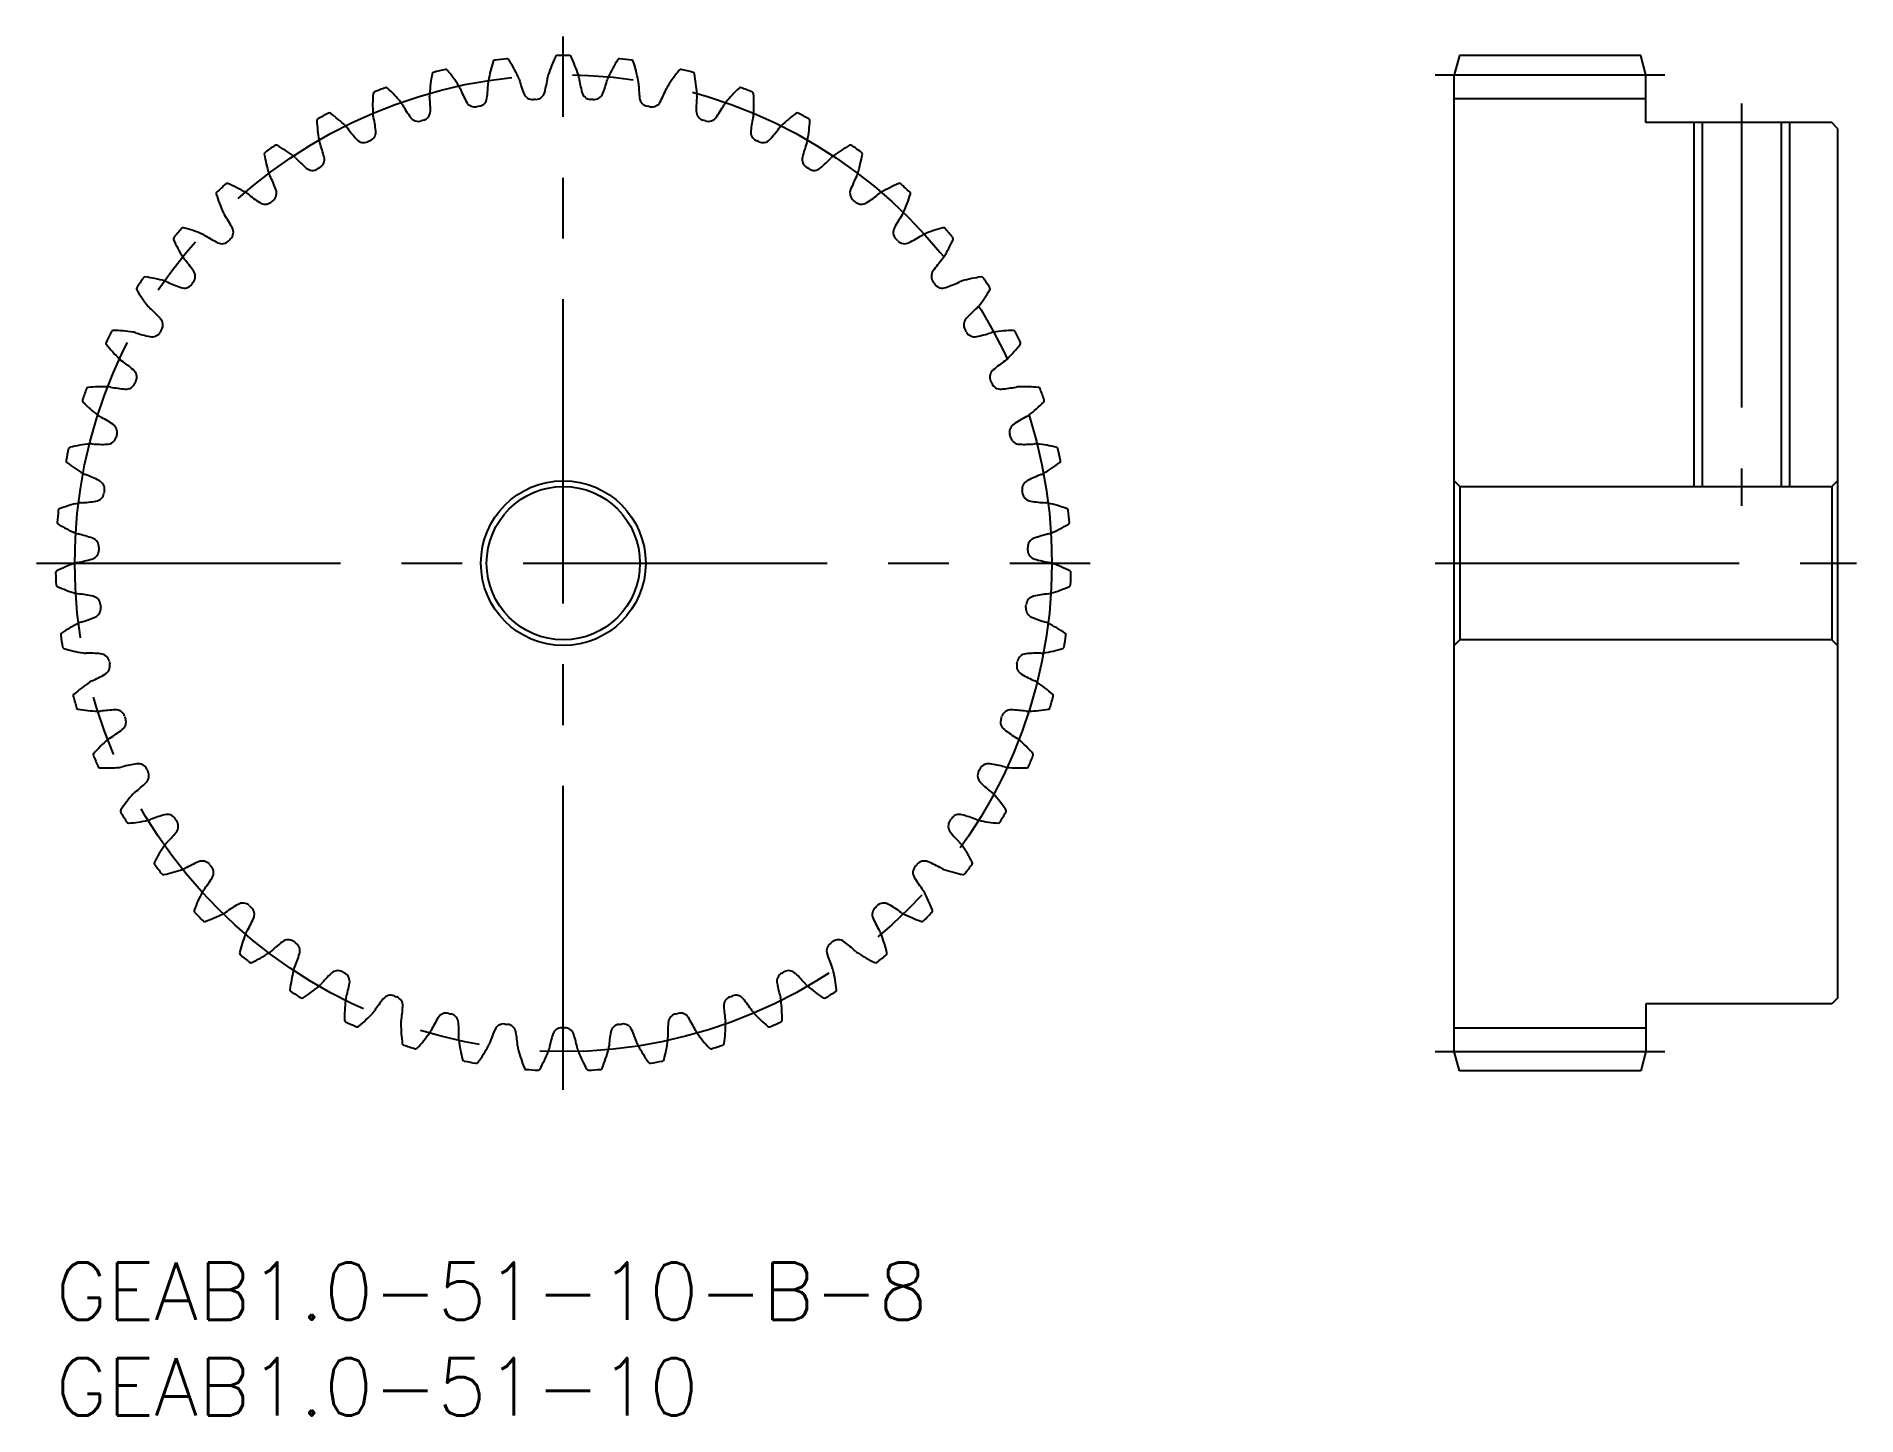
# Model space of a CAD drawing. Extents: x -1 to 94, y -8 to 64.
import ezdxf

# ---------------------------------------------------------------- set-up
doc = ezdxf.new("R2010")
doc.units = 0
doc.header["$LTSCALE"] = 0.5
doc.linetypes.add('CENTER', pattern=[50.8, 31.75, -6.35, 6.35, -6.35])
for name, color, linetype in [('MSM_CENTER', 1, 'CENTER'), ('MSM_CONTINUOUS', 7, 'CONTINUOUS'), ('MSM_NARROW', 5, 'CONTINUOUS'), ('MSM_PART_NUMBER', 7, 'CONTINUOUS')]:
    doc.layers.add(name, color=color, linetype=linetype)
doc.styles.get("Standard").update_dxf_attribs({"font": 'txt.shx', "height": 1, "bigfont": 'bigfont.shx'})

# ---------------------------------------------------------------- blocks, each defined once
blk = doc.blocks.new('*U2')
at = {"layer": 'MSM_PART_NUMBER'}
blk.add_text('GEAB1.0-51-10-B-8', height=3, dxfattribs=at).set_placement((0, -3))
blk = doc.blocks.new('*U3')
at = {"layer": 'MSM_PART_NUMBER'}
blk.add_text('GEAB1.0-51-10', height=3, dxfattribs=at).set_placement((0, -8))

msp = doc.modelspace()

# ---------------------------------------------------------------- linework, layer by layer
at = {"layer": 'MSM_CENTER'}
for p, q in [((26.5, 9), (26.5, 64)), ((72, 62), (84, 62)), ((88, 60.5), (88, 39.5)), ((-1, 36.5), (54, 36.5)), ((72, 36.5), (94, 36.5)), ((72, 11), (84, 11))]:
    msp.add_line(p, q, dxfattribs=at)
msp.add_circle((26.5, 36.5), 25.5, dxfattribs=at)
at = {"layer": 'MSM_CONTINUOUS'}
for p, q in [((73.268, 63), (73, 62)), ((82.732, 63), (73.268, 63)), ((83, 62), (82.732, 63)), ((73, 11), (73, 62)), ((83, 59.5), (83, 62)), ((73, 60.75), (83, 60.75)), ((92.7, 59.5), (83, 59.5)), ((85.933, 59.5), (85.933, 40.5)), ((90.067, 59.5), (90.067, 40.5)), ((93, 59.2), (92.7, 59.5)), ((93, 59.2), (93, 13.8)), ((73.3, 40.5), (73, 40.8)), ((73.3, 40.5), (73.3, 32.5)), ((73.3, 40.5), (92.7, 40.5)), ((93, 40.8), (92.7, 40.5)), ((92.7, 40.5), (92.7, 32.5)), ((73, 32.2), (73.3, 32.5)), ((92.7, 32.5), (73.3, 32.5)), ((92.7, 32.5), (93, 32.2)), ((83, 13.5), (83, 11)), ((92.7, 13.5), (83, 13.5)), ((93, 13.8), (92.7, 13.5)), ((73, 12.25), (83, 12.25)), ((73.268, 10), (73, 11)), ((83, 11), (82.732, 10)), ((82.732, 10), (73.268, 10))]:
    msp.add_line(p, q, dxfattribs=at)
for radius in [4.3, 4]:
    msp.add_circle((26.5, 36.5), radius, dxfattribs=at)
for centre, radius, start, end in [((22.943, 62.659), 0.1, 97.74413, 161.90794), ((26.5, 36.5), 26.5, 96.37351, 97.74413), ((23.569, 62.737), 0.1, 32.20968, 96.37351), ((16.462, 58.259), 8.5, 25.29412, 32.20968), ((33.788, 59.328), 8.5, 154.84914, 161.7647), ((26.184, 62.898), 0.1, 90.68531, 154.84916), ((26.5, 36.5), 26.5, 89.31469, 90.68531), ((26.816, 62.898), 0.1, 25.15086, 89.31469), ((19.212, 59.328), 8.5, 18.23529, 25.15086), ((36.538, 58.259), 8.5, 147.79032, 154.70588), ((29.431, 62.737), 0.1, 83.62649, 147.79032), ((26.5, 36.5), 26.5, 82.25587, 83.62649), ((30.057, 62.659), 0.1, 18.09204, 82.25587), ((28, 60.416), 8.5, 168.96679, 175.88235), ((19.755, 62.024), 0.1, 104.80296, 168.96677), ((26.5, 36.5), 26.5, 103.43234, 104.80296), ((20.367, 62.178), 0.1, 39.26851, 103.43234), ((13.864, 56.861), 8.5, 32.35294, 39.26851), ((30.927, 60.051), 8.5, 161.90796, 168.82353), ((23.4, 61.538), 0.827, 15.38854, 25.29412), ((31.76, 63.845), 7.846, 195.42881, 201.11235), ((17.919, 62.991), 7.846, 345.94647, 351.63002), ((26.5, 61.729), 0.827, 161.76469, 171.67029), ((26.5, 61.729), 0.827, 8.32971, 18.23529), ((35.081, 62.991), 7.846, 188.36998, 194.05353), ((21.24, 63.845), 7.846, 338.88765, 344.57119), ((29.6, 61.538), 0.827, 154.70588, 164.61146), ((22.073, 60.051), 8.5, 11.17647, 18.09204), ((39.136, 56.861), 8.5, 140.73149, 147.64706), ((32.633, 62.178), 0.1, 76.56766, 140.73149), ((26.5, 36.5), 26.5, 75.19704, 76.56766), ((33.245, 62.024), 0.1, 11.03321, 75.19704), ((25, 60.416), 8.5, 4.11765, 11.03321), ((25.049, 60.419), 8.5, 176.02561, 182.94118), ((16.669, 61.001), 0.1, 111.86178, 176.02559), ((26.5, 36.5), 26.5, 110.49116, 111.86178), ((17.258, 61.23), 0.1, 46.32733, 110.49116), ((11.458, 55.154), 8.5, 39.41176, 46.32733), ((20.346, 60.967), 0.827, 175.88234, 185.78793), ((11.717, 60.098), 7.846, 0.06412, 5.74766), ((20.346, 60.967), 0.827, 22.44736, 32.35294), ((28.36, 64.284), 7.846, 202.48763, 208.17118), ((14.729, 61.736), 7.846, 353.00529, 358.68884), ((23.4, 61.538), 0.827, 168.82353, 178.72911), ((24.907, 61.199), 0.5, 201.11235, 273.69008), ((25.046, 61.207), 0.5, 273.3688, 345.94647), ((27.954, 61.207), 0.5, 194.05353, 266.6312), ((28.093, 61.199), 0.5, 266.30998, 338.88765), ((29.6, 61.538), 0.827, 1.27089, 11.17647), ((38.271, 61.736), 7.846, 181.31116, 186.99471), ((24.64, 64.284), 7.846, 331.82882, 337.51237), ((32.654, 60.967), 0.827, 147.64706, 157.55264), ((41.283, 60.098), 7.846, 174.25234, 179.93588), ((32.654, 60.967), 0.827, 354.21207, 4.11765), ((41.542, 55.154), 8.5, 133.67267, 140.58824), ((35.742, 61.23), 0.1, 69.50884, 133.67267), ((26.5, 36.5), 26.5, 68.13822, 69.50884), ((36.331, 61.001), 0.1, 3.97439, 68.13822), ((27.951, 60.419), 8.5, 357.05882, 3.97439), ((26.5, 36.5), 26.5, 117.54998, 118.9206), ((14.289, 59.906), 0.1, 53.38615, 117.54998), ((9.279, 53.164), 8.5, 46.47059, 53.38615), ((17.386, 60.026), 0.827, 182.94118, 192.84676), ((17.386, 60.026), 0.827, 29.50619, 39.41176), ((24.932, 64.302), 7.846, 209.54645, 215.23), ((19.063, 60.106), 0.5, 287.48645, 0.06412), ((21.884, 60.816), 0.5, 208.17118, 280.7489), ((26.5, 36.5), 24.25, 100.42762, 100.74885), ((22.02, 60.841), 0.5, 280.42762, 353.00529), ((26.5, 36.5), 24.25, 93.3688, 93.69002), ((26.5, 36.5), 24.25, 86.30998, 86.6312), ((30.98, 60.841), 0.5, 186.99471, 259.57238), ((26.5, 36.5), 24.25, 79.25115, 79.57238), ((31.116, 60.816), 0.5, 259.25115, 331.82882), ((33.937, 60.106), 0.5, 179.93588, 252.51355), ((28.068, 64.302), 7.846, 324.77, 330.45355), ((35.614, 60.026), 0.827, 140.58824, 150.49381), ((35.614, 60.026), 0.827, 347.15324, 357.05882), ((43.721, 53.164), 8.5, 126.61385, 133.52941), ((38.711, 59.906), 0.1, 62.45002, 126.61385), ((26.5, 36.5), 26.5, 61.0794, 62.45002), ((13.733, 59.608), 0.1, 118.9206, 183.08442), ((22.121, 60.06), 8.5, 183.08443, 190), ((14.564, 58.727), 0.827, 36.56501, 46.47059), ((21.527, 63.898), 7.846, 216.60528, 222.28882), ((16.219, 59.013), 0.5, 294.54527, 7.12294), ((8.929, 58.103), 7.846, 7.12294, 12.80649), ((18.931, 60.064), 0.5, 215.23, 287.80767), ((26.5, 36.5), 24.25, 107.48645, 107.80767), ((26.5, 36.5), 24.25, 72.19233, 72.51355), ((34.069, 60.064), 0.5, 252.19233, 324.77), ((36.781, 59.013), 0.5, 172.87706, 245.45473), ((44.071, 58.103), 7.846, 167.19351, 172.87706), ((31.473, 63.898), 7.846, 317.71118, 323.39472), ((38.436, 58.727), 0.827, 133.52941, 143.43499), ((30.879, 60.06), 8.5, 350, 356.91557), ((39.267, 59.608), 0.1, 356.91557, 61.0794), ((26.5, 36.5), 26.5, 124.60881, 125.97943), ((11.506, 58.228), 0.1, 60.44498, 124.60881), ((7.362, 50.921), 8.5, 53.52941, 60.44498), ((14.564, 58.727), 0.827, 190, 199.90558), ((6.408, 55.78), 7.846, 14.18176, 19.86531), ((16.092, 58.955), 0.5, 222.28882, 294.8665), ((26.5, 36.5), 24.25, 114.54527, 114.8665), ((26.5, 36.5), 24.25, 65.1335, 65.45473), ((36.908, 58.955), 0.5, 245.1335, 317.71118), ((46.592, 55.78), 7.846, 160.13469, 165.81824), ((38.436, 58.727), 0.827, 340.09442, 350), ((45.638, 50.921), 8.5, 119.55502, 126.47059), ((41.494, 58.228), 0.1, 55.39119, 119.55502), ((26.5, 36.5), 26.5, 54.02057, 55.39119), ((10.99, 57.864), 0.1, 125.97943, 190.14325), ((19.259, 59.343), 8.5, 190.14326, 197.05882), ((11.923, 57.092), 0.827, 43.62383, 53.52941), ((18.198, 63.08), 7.846, 223.6641, 229.34765), ((13.412, 57.506), 0.5, 229.34765, 301.92526), ((26.5, 36.5), 24.25, 121.60409, 121.92532), ((13.53, 57.579), 0.5, 301.60409, 14.18176), ((39.47, 57.579), 0.5, 165.81824, 238.39591), ((26.5, 36.5), 24.25, 58.07468, 58.39591), ((39.588, 57.506), 0.5, 238.07468, 310.65235), ((34.802, 63.08), 7.846, 310.65235, 316.3359), ((41.077, 57.092), 0.827, 126.47059, 136.37617), ((33.741, 59.343), 8.5, 342.94118, 349.85674), ((42.01, 57.864), 0.1, 349.85674, 54.02057), ((26.5, 36.5), 26.5, 131.66763, 133.03825), ((8.949, 56.221), 0.1, 67.5038, 131.66763), ((5.735, 48.46), 8.5, 60.58824, 67.5038), ((11.923, 57.092), 0.827, 197.05882, 206.9644), ((4.191, 53.164), 7.846, 21.24059, 26.92413), ((48.809, 53.164), 7.846, 153.07587, 158.75941), ((41.077, 57.092), 0.827, 333.0356, 342.94118), ((47.265, 48.46), 8.5, 112.4962, 119.41176), ((44.051, 56.221), 0.1, 48.33237, 112.4962), ((26.5, 36.5), 26.5, 46.96175, 48.33237), ((8.482, 55.796), 0.1, 133.03852, 197.20207), ((16.507, 58.28), 8.5, 197.20208, 204.11765), ((9.503, 55.145), 0.827, 50.68266, 60.58823), ((14.994, 61.858), 7.846, 230.72292, 236.40647), ((10.93, 55.739), 0.5, 236.40647, 308.98409), ((26.5, 36.5), 24.25, 128.66292, 128.98414), ((11.038, 55.826), 0.5, 308.66292, 21.24059), ((41.962, 55.826), 0.5, 158.75941, 231.33708), ((26.5, 36.5), 24.25, 51.01586, 51.33708), ((42.07, 55.739), 0.5, 231.01586, 303.59353), ((38.006, 61.858), 7.846, 303.59353, 309.27708), ((43.497, 55.145), 0.827, 119.41176, 129.31734), ((36.493, 58.28), 8.5, 335.88235, 342.79792), ((44.518, 55.796), 0.1, 342.79792, 46.96175), ((9.503, 55.145), 0.827, 204.11765, 214.02323), ((2.312, 50.296), 7.846, 28.29941, 33.98296), ((50.688, 50.296), 7.846, 146.01704, 151.70059), ((43.497, 55.145), 0.827, 325.97677, 335.88235), ((6.248, 53.435), 0.1, 140.09735, 204.26092), ((13.906, 56.887), 8.5, 204.26091, 211.17647), ((26.5, 36.5), 26.5, 138.72646, 140.09708), ((6.659, 53.915), 0.1, 74.56262, 138.72646), ((4.423, 45.818), 8.5, 67.64706, 74.56262), ((7.341, 52.915), 0.827, 57.74148, 67.64706), ((11.965, 60.252), 7.846, 237.78175, 243.46529), ((8.683, 53.679), 0.5, 243.46529, 316.04297), ((26.5, 36.5), 24.25, 135.72174, 136.04297), ((8.78, 53.779), 0.5, 315.72174, 28.29941), ((44.22, 53.779), 0.5, 151.70059, 224.27826), ((26.5, 36.5), 24.25, 43.95703, 44.27826), ((44.317, 53.679), 0.5, 223.95703, 296.53471), ((41.035, 60.252), 7.846, 296.53471, 302.21825), ((45.659, 52.915), 0.827, 112.35294, 122.25852), ((48.577, 45.818), 8.5, 105.43738, 112.35294), ((46.341, 53.915), 0.1, 41.27354, 105.43738), ((39.094, 56.887), 8.5, 328.82353, 335.7391), ((26.5, 36.5), 26.5, 39.90293, 41.27354), ((46.752, 53.435), 0.1, 335.7391, 39.90293), ((7.341, 52.915), 0.827, 211.17647, 221.08205), ((0.8, 47.219), 7.846, 35.35823, 41.04178), ((52.2, 47.219), 7.846, 138.95822, 144.64177), ((45.659, 52.915), 0.827, 318.91795, 328.82353), ((26.5, 36.5), 26.5, 145.78528, 147.1559), ((4.669, 51.345), 0.1, 81.62145, 145.78528), ((3.445, 43.034), 8.5, 74.70588, 81.62145), ((6.791, 51.471), 0.5, 322.78056, 35.35823), ((46.209, 51.471), 0.5, 144.64177, 217.21944), ((49.555, 43.034), 8.5, 98.37855, 105.29412), ((48.331, 51.345), 0.1, 34.21472, 98.37855), ((26.5, 36.5), 26.5, 32.8441, 34.21472), ((4.32, 50.818), 0.1, 147.15617, 211.31973), ((11.496, 55.185), 8.5, 211.31973, 218.23529), ((5.469, 50.436), 0.827, 64.8003, 74.70588), ((9.157, 58.286), 7.846, 244.84057, 250.52412), ((6.707, 51.36), 0.5, 250.52412, 323.10179), ((26.5, 36.5), 24.25, 142.78056, 143.10179), ((26.5, 36.5), 24.25, 36.89821, 37.21944), ((46.293, 51.36), 0.5, 216.89821, 289.47588), ((43.843, 58.286), 7.846, 289.47588, 295.15943), ((47.531, 50.436), 0.827, 105.29412, 115.1997), ((41.504, 55.185), 8.5, 321.76471, 328.68027), ((48.68, 50.818), 0.1, 328.68027, 32.8441), ((5.469, 50.436), 0.827, 218.23529, 228.14087), ((-0.323, 43.98), 7.846, 42.41706, 48.1006), ((53.323, 43.98), 7.846, 131.8994, 137.58294), ((47.531, 50.436), 0.827, 311.85913, 321.7647), ((26.5, 36.5), 26.5, 152.8441, 154.21472), ((3.01, 48.549), 0.1, 88.68027, 152.8441), ((2.817, 40.152), 8.5, 81.76471, 88.68027), ((3.916, 47.746), 0.827, 71.85913, 81.7647), ((6.611, 55.989), 7.846, 251.8994, 257.58294), ((5.031, 48.815), 0.5, 257.58294, 330.16061), ((26.5, 36.5), 24.25, 149.83939, 150.16061), ((5.101, 48.935), 0.5, 329.83939, 42.41706), ((47.899, 48.935), 0.5, 137.58294, 210.16061), ((26.5, 36.5), 24.25, 29.83939, 30.16061), ((47.969, 48.815), 0.5, 209.83939, 282.41706), ((46.389, 55.989), 7.846, 282.41706, 288.1006), ((49.084, 47.746), 0.827, 98.23529, 108.14087), ((50.183, 40.152), 8.5, 91.31973, 98.23529), ((49.99, 48.549), 0.1, 27.1559, 91.31973), ((26.5, 36.5), 26.5, 25.78528, 27.1559), ((2.729, 47.984), 0.1, 154.21499, 218.37856), ((9.314, 53.199), 8.5, 218.37855, 225.29412), ((43.686, 53.199), 8.5, 314.70588, 321.62145), ((50.271, 47.984), 0.1, 321.62145, 25.78528), ((3.916, 47.746), 0.827, 225.29412, 235.1997), ((-1.039, 40.627), 7.846, 49.47588, 55.15943), ((3.735, 46.211), 0.5, 336.89821, 49.47588), ((49.265, 46.211), 0.5, 130.52412, 203.10179), ((54.039, 40.627), 7.846, 124.84057, 130.52412), ((49.084, 47.746), 0.827, 304.8003, 314.70588), ((26.5, 36.5), 26.5, 159.90293, 161.27355), ((1.707, 45.571), 0.1, 95.7391, 159.90293), ((2.547, 37.213), 8.5, 88.82353, 95.7391), ((2.705, 44.885), 0.827, 78.91795, 88.82352), ((4.367, 53.397), 7.846, 258.95822, 264.64177), ((3.681, 46.083), 0.5, 264.64177, 337.21944), ((26.5, 36.5), 24.25, 156.89821, 157.21944), ((26.5, 36.5), 24.25, 22.78056, 23.10179), ((49.319, 46.083), 0.5, 202.78056, 275.35823), ((48.633, 53.397), 7.846, 275.35823, 281.04178), ((50.295, 44.885), 0.827, 91.17647, 101.08205), ((50.453, 37.213), 8.5, 84.2609, 91.17647), ((51.293, 45.571), 0.1, 20.09707, 84.2609), ((26.5, 36.5), 26.5, 18.72646, 20.09707), ((1.498, 44.976), 0.1, 161.27382, 225.43739), ((7.392, 50.961), 8.5, 225.43738, 232.35294), ((45.608, 50.961), 8.5, 307.64706, 314.56262), ((51.502, 44.976), 0.1, 314.56262, 18.72646), ((2.705, 44.885), 0.827, 232.35294, 242.25852), ((-1.337, 37.212), 7.846, 56.53471, 62.21825), ((2.714, 43.34), 0.5, 343.95703, 56.53471), ((50.286, 43.34), 0.5, 123.46529, 196.04297), ((54.337, 37.212), 7.846, 117.78175, 123.46529), ((50.295, 44.885), 0.827, 297.74148, 307.64706), ((2.676, 43.206), 0.5, 271.70059, 344.27826), ((26.5, 36.5), 24.25, 163.95703, 164.27826), ((26.5, 36.5), 24.25, 15.72174, 16.04297), ((50.324, 43.206), 0.5, 195.72174, 268.29941), ((0.645, 41.839), 0.1, 168.33264, 232.49621), ((26.5, 36.5), 26.5, 166.96175, 168.33237), ((0.781, 42.456), 0.1, 102.79792, 166.96175), ((2.641, 34.265), 8.5, 95.88235, 102.79792), ((1.855, 41.897), 0.827, 85.97677, 95.88235), ((2.458, 50.549), 7.846, 266.01704, 271.70059), ((50.542, 50.549), 7.846, 268.29941, 273.98296), ((51.145, 41.897), 0.827, 84.11765, 94.02323), ((50.359, 34.265), 8.5, 77.20208, 84.11765), ((52.219, 42.456), 0.1, 13.03825, 77.20208), ((26.5, 36.5), 26.5, 11.66763, 13.03825), ((52.355, 41.839), 0.1, 307.5038, 11.66763), ((5.76, 48.503), 8.5, 232.4962, 239.41176), ((1.855, 41.897), 0.827, 239.41176, 249.31734), ((-1.213, 33.785), 7.846, 63.59353, 69.27708), ((54.213, 33.785), 7.846, 110.72292, 116.40647), ((51.145, 41.897), 0.827, 290.68266, 300.58823), ((47.24, 48.503), 8.5, 300.58824, 307.5038), ((2.032, 40.228), 0.5, 278.75941, 351.33708), ((2.054, 40.365), 0.5, 351.01586, 63.59353), ((26.5, 36.5), 24.25, 171.01586, 171.33708), ((50.946, 40.365), 0.5, 116.40647, 188.98414), ((26.5, 36.5), 24.25, 8.66292, 8.98414), ((50.968, 40.228), 0.5, 188.66292, 261.24059), ((26.5, 36.5), 26.5, 174.02057, 175.39119), ((0.244, 39.25), 0.1, 109.85674, 174.02057), ((3.097, 31.35), 8.5, 102.94118, 109.85674), ((1.378, 38.828), 0.827, 93.0356, 102.94117), ((0.914, 47.488), 7.846, 273.07587, 278.75941), ((52.086, 47.488), 7.846, 261.24059, 266.92413), ((51.622, 38.828), 0.827, 77.05882, 86.9644), ((49.903, 31.35), 8.5, 70.14326, 77.05882), ((52.756, 39.25), 0.1, 5.97943, 70.14326), ((26.5, 36.5), 26.5, 4.60881, 5.97943), ((0.185, 38.621), 0.1, 175.39147, 239.55503), ((4.442, 45.863), 8.5, 239.55502, 246.47059), ((1.378, 38.828), 0.827, 246.47059, 256.37617), ((-0.67, 30.4), 7.846, 70.65235, 76.3359), ((53.67, 30.4), 7.846, 103.6641, 109.34765), ((51.622, 38.828), 0.827, 283.62383, 293.52941), ((48.558, 45.863), 8.5, 293.52941, 300.44498), ((52.815, 38.621), 0.1, 300.44498, 4.60881), ((1.76, 37.193), 0.5, 285.81824, 358.39591), ((1.764, 37.332), 0.5, 358.07468, 70.65235), ((26.5, 36.5), 24.25, 178.07468, 178.39591), ((51.236, 37.332), 0.5, 109.34765, 181.92532), ((26.5, 36.5), 24.25, 1.60409, 1.92532), ((51.24, 37.193), 0.5, 181.60409, 254.18176), ((3.907, 28.513), 8.5, 110, 116.91557), ((1.283, 35.723), 0.827, 100.09442, 109.99999), ((-0.243, 44.261), 7.846, 280.13469, 285.81824), ((53.243, 44.261), 7.846, 254.18176, 259.86531), ((51.717, 35.723), 0.827, 70, 79.90558), ((49.093, 28.513), 8.5, 63.08443, 70), ((0.105, 36.003), 0.1, 116.91557, 181.0794), ((26.5, 36.5), 26.5, 181.0794, 182.45002), ((0.124, 35.371), 0.1, 182.45002, 246.61385), ((3.458, 43.081), 8.5, 246.61385, 253.52941), ((49.542, 43.081), 8.5, 286.47059, 293.38615), ((52.876, 35.371), 0.1, 293.38615, 357.54998), ((52.895, 36.003), 0.1, 358.9206, 63.08443), ((26.5, 36.5), 26.5, 357.54998, 358.9206), ((1.283, 35.723), 0.827, 253.52941, 263.43499), ((0.286, 27.108), 7.846, 77.71118, 83.39472), ((1.849, 34.285), 0.5, 5.1335, 77.71118), ((26.5, 36.5), 24.25, 185.1335, 185.45473), ((26.5, 36.5), 24.25, 354.54527, 354.8665), ((51.151, 34.285), 0.5, 102.28882, 174.8665), ((52.714, 27.108), 7.846, 96.60528, 102.28882), ((51.717, 35.723), 0.827, 276.56501, 286.47058), ((5.06, 25.797), 8.5, 117.05882, 123.97439), ((1.569, 32.63), 0.827, 107.15324, 117.05882), ((-0.994, 40.916), 7.846, 287.19351, 292.87706), ((1.862, 34.147), 0.5, 292.87706, 5.45473), ((51.138, 34.147), 0.5, 174.54527, 247.12294), ((53.994, 40.916), 7.846, 247.12294, 252.80649), ((51.431, 32.63), 0.827, 62.94118, 72.84676), ((47.94, 25.797), 8.5, 56.02561, 62.94118), ((0.366, 32.763), 0.1, 123.97439, 188.13822), ((26.5, 36.5), 26.5, 188.13822, 189.50884), ((26.5, 36.5), 26.5, 350.49116, 351.86178), ((52.634, 32.763), 0.1, 351.86178, 56.02561), ((0.463, 32.139), 0.1, 189.50911, 253.67268), ((2.824, 40.2), 8.5, 253.67267, 260.58824), ((1.569, 32.63), 0.827, 260.58824, 270.49381), ((1.639, 23.957), 7.846, 84.77, 90.45355), ((2.308, 31.273), 0.5, 12.19233, 84.77), ((26.5, 36.5), 24.25, 192.19233, 192.51355), ((26.5, 36.5), 24.25, 347.48645, 347.80767), ((50.692, 31.273), 0.5, 95.23, 167.80767), ((51.361, 23.957), 7.846, 89.54645, 95.23), ((51.431, 32.63), 0.827, 269.50619, 279.41176), ((50.176, 40.2), 8.5, 279.41176, 286.32733), ((52.537, 32.139), 0.1, 286.32733, 350.49116), ((-1.328, 37.503), 7.846, 294.25234, 299.93588), ((2.338, 31.137), 0.5, 299.93588, 12.51355), ((50.662, 31.137), 0.5, 167.48645, 240.06412), ((54.328, 37.503), 7.846, 240.06412, 245.74766), ((1.023, 29.58), 0.1, 131.03321, 195.19704), ((26.5, 36.5), 26.5, 195.19704, 196.56766), ((6.538, 23.243), 8.5, 124.11765, 131.03321), ((2.234, 29.596), 0.827, 114.21207, 124.11764), ((50.766, 29.596), 0.827, 55.88235, 65.78793), ((46.462, 23.243), 8.5, 48.96679, 55.88235), ((26.5, 36.5), 26.5, 343.43234, 344.80296), ((51.977, 29.58), 0.1, 344.80296, 48.96678), ((1.196, 28.972), 0.1, 196.56794, 260.73151), ((2.549, 37.262), 8.5, 260.73149, 267.64706), ((2.234, 29.596), 0.827, 267.64706, 277.55264), ((3.368, 20.997), 7.846, 91.82882, 97.51237), ((3.134, 28.34), 0.5, 19.25115, 91.82882), ((26.5, 36.5), 24.25, 199.25115, 199.57238), ((26.5, 36.5), 24.25, 340.42762, 340.74885), ((49.866, 28.34), 0.5, 88.17118, 160.74885), ((49.632, 20.997), 7.846, 82.48763, 88.17118), ((50.766, 29.596), 0.827, 262.44736, 272.35294), ((50.451, 37.262), 8.5, 272.35294, 279.26851), ((51.804, 28.972), 0.1, 279.26851, 343.43234), ((-1.24, 34.076), 7.846, 301.31116, 306.99471), ((3.18, 28.209), 0.5, 306.99471, 19.57238), ((49.82, 28.209), 0.5, 160.42762, 233.00529), ((54.24, 34.076), 7.846, 233.00529, 238.68884), ((8.318, 20.891), 8.5, 131.17647, 138.09204), ((3.266, 26.666), 0.827, 121.27089, 131.17647), ((49.734, 26.666), 0.827, 48.82353, 58.72911), ((44.682, 20.891), 8.5, 41.90796, 48.82353), ((2.067, 26.501), 0.1, 138.09204, 202.25587), ((26.5, 36.5), 26.5, 202.25587, 203.62649), ((2.313, 25.92), 0.1, 203.62649, 267.79032), ((2.637, 34.313), 8.5, 267.79032, 274.70588), ((3.266, 26.666), 0.827, 274.70588, 284.61146), ((5.449, 18.272), 7.846, 98.88765, 104.57119), ((4.314, 25.53), 0.5, 26.30998, 98.88765), ((26.5, 36.5), 24.25, 206.30998, 206.6312), ((26.5, 36.5), 24.25, 333.3688, 333.69002), ((48.686, 25.53), 0.5, 81.11235, 153.69002), ((47.551, 18.272), 7.846, 75.42881, 81.11235), ((49.734, 26.666), 0.827, 255.38854, 265.29411), ((50.363, 34.313), 8.5, 265.29412, 272.20968), ((50.687, 25.92), 0.1, 272.20968, 336.37351), ((26.5, 36.5), 26.5, 336.37351, 337.74413), ((50.933, 26.501), 0.1, 337.74413, 41.90795), ((-0.732, 30.686), 7.846, 308.36998, 314.05353), ((4.376, 25.406), 0.5, 314.05353, 26.6312), ((48.624, 25.406), 0.5, 153.3688, 225.94647), ((53.732, 30.686), 7.846, 225.94647, 231.63002), ((10.374, 18.774), 8.5, 138.23529, 145.15086), ((4.651, 23.885), 0.827, 128.32971, 138.23529), ((48.349, 23.885), 0.827, 41.76471, 51.67029), ((42.626, 18.774), 8.5, 34.84914, 41.76471), ((3.481, 23.574), 0.1, 145.15086, 209.31469), ((26.5, 36.5), 26.5, 209.31469, 210.68531), ((3.796, 23.027), 0.1, 210.68531, 274.84915), ((3.086, 31.397), 8.5, 274.84914, 281.76471), ((4.651, 23.885), 0.827, 281.76471, 291.67029), ((7.848, 15.823), 7.846, 105.94647, 111.63002), ((5.83, 22.887), 0.5, 33.3688, 105.94647), ((26.5, 36.5), 24.25, 213.3688, 213.69002), ((5.907, 22.771), 0.5, 321.11235, 33.69002), ((47.093, 22.771), 0.5, 146.30998, 218.88765), ((26.5, 36.5), 24.25, 326.30998, 326.6312), ((47.17, 22.887), 0.5, 74.05353, 146.6312), ((45.152, 15.823), 7.846, 68.36998, 74.05353), ((48.349, 23.885), 0.827, 248.32971, 258.23529), ((49.914, 31.397), 8.5, 258.23529, 265.15086), ((49.204, 23.027), 0.1, 265.15086, 329.31469), ((26.5, 36.5), 26.5, 329.31469, 330.68531), ((49.519, 23.574), 0.1, 330.68531, 34.84913), ((6.367, 21.296), 0.827, 135.38854, 145.29412), ((0.189, 27.383), 7.846, 315.42881, 321.11235), ((52.811, 27.383), 7.846, 218.88765, 224.57119), ((46.633, 21.296), 0.827, 34.70588, 44.61146), ((12.675, 16.927), 8.5, 145.29412, 152.20968), ((10.531, 13.688), 7.846, 113.00529, 118.68884), ((7.66, 20.45), 0.5, 40.42762, 113.00529), ((45.34, 20.45), 0.5, 66.99471, 139.57238), ((42.469, 13.688), 7.846, 61.31116, 66.99471), ((40.325, 16.927), 8.5, 27.79032, 34.70588), ((5.244, 20.844), 0.1, 152.20968, 216.37351), ((26.5, 36.5), 26.5, 216.37351, 217.74413), ((5.624, 20.34), 0.1, 217.74413, 281.90797), ((3.891, 28.559), 8.5, 281.90796, 288.82353), ((6.367, 21.296), 0.827, 288.82353, 298.72911), ((1.508, 24.219), 7.846, 322.48763, 328.17118), ((26.5, 36.5), 24.25, 220.42762, 220.74885), ((7.75, 20.345), 0.5, 328.17118, 40.74885), ((45.25, 20.345), 0.5, 139.25115, 211.82882), ((51.492, 24.219), 7.846, 211.82882, 217.51237), ((26.5, 36.5), 24.25, 319.25115, 319.57238), ((46.633, 21.296), 0.827, 241.27089, 251.17647), ((49.109, 28.559), 8.5, 251.17647, 258.09204), ((47.376, 20.34), 0.1, 258.09204, 322.25587), ((26.5, 36.5), 26.5, 322.25587, 323.62648), ((47.756, 20.844), 0.1, 323.62621, 27.7903), ((15.185, 15.377), 8.5, 152.35294, 159.26851), ((8.388, 18.937), 0.827, 142.44736, 152.35294), ((44.612, 18.937), 0.827, 27.64706, 37.55264), ((37.815, 15.377), 8.5, 20.73149, 27.64706), ((7.329, 18.35), 0.1, 159.26851, 223.43234), ((26.5, 36.5), 26.5, 223.43234, 224.80296), ((5.038, 25.841), 8.5, 288.96679, 295.88235), ((8.388, 18.937), 0.827, 295.88235, 305.78793), ((13.455, 11.899), 7.846, 120.06412, 125.74766), ((9.775, 18.256), 0.5, 47.48645, 120.06412), ((26.5, 36.5), 24.25, 227.48645, 227.80767), ((9.877, 18.163), 0.5, 335.23, 47.80767), ((43.123, 18.163), 0.5, 132.19233, 204.77), ((26.5, 36.5), 24.25, 312.19233, 312.51355), ((43.225, 18.256), 0.5, 59.93588, 132.51355), ((39.545, 11.899), 7.846, 54.25234, 59.93588), ((44.612, 18.937), 0.827, 234.21207, 244.11764), ((47.962, 25.841), 8.5, 244.11765, 251.03321), ((26.5, 36.5), 26.5, 315.19704, 316.56766), ((45.671, 18.35), 0.1, 316.56766, 20.73147), ((7.768, 17.897), 0.1, 224.80296, 288.96679), ((17.866, 14.146), 8.5, 159.41176, 166.32733), ((10.683, 16.844), 0.827, 149.50619, 159.41176), ((3.207, 21.241), 7.846, 329.54645, 335.23), ((49.793, 21.241), 7.846, 204.77, 210.45355), ((42.317, 16.844), 0.827, 20.58824, 30.49381), ((35.134, 14.146), 8.5, 13.67267, 20.58824), ((45.232, 17.897), 0.1, 251.03321, 315.19704), ((9.704, 16.132), 0.1, 166.32733, 230.49116), ((6.511, 23.284), 8.5, 296.02561, 302.94118), ((10.683, 16.844), 0.827, 302.94118, 312.84676), ((16.577, 10.482), 7.846, 127.12294, 132.80649), ((12.144, 16.339), 0.5, 54.54527, 127.12294), ((26.5, 36.5), 24.25, 234.54527, 234.8665), ((12.257, 16.259), 0.5, 342.28882, 54.8665), ((40.743, 16.259), 0.5, 125.1335, 197.71118), ((26.5, 36.5), 24.25, 305.1335, 305.45473), ((40.856, 16.339), 0.5, 52.87706, 125.45473), ((36.423, 10.482), 7.846, 47.19351, 52.87706), ((42.317, 16.844), 0.827, 227.15324, 237.05882), ((46.489, 23.284), 8.5, 237.05882, 243.97439), ((43.296, 16.132), 0.1, 309.50884, 13.67265), ((26.5, 36.5), 26.5, 230.49116, 231.86178), ((10.196, 15.736), 0.1, 231.86178, 296.02562), ((20.679, 13.255), 8.5, 166.47059, 173.38615), ((13.219, 15.05), 0.827, 156.56501, 166.47059), ((5.259, 18.494), 7.846, 336.60528, 342.28882), ((14.73, 14.728), 0.5, 61.60409, 134.18176), ((38.27, 14.728), 0.5, 45.81824, 118.39591), ((47.741, 18.494), 7.846, 197.71118, 203.39472), ((39.781, 15.05), 0.827, 13.52941, 23.43499), ((32.321, 13.255), 8.5, 6.61385, 13.52941), ((42.804, 15.736), 0.1, 243.97439, 308.13822), ((26.5, 36.5), 26.5, 308.13822, 309.50884), ((8.286, 20.928), 8.5, 303.08443, 310), ((13.219, 15.05), 0.827, 310, 319.90558), ((19.85, 9.46), 7.846, 134.18176, 139.86531), ((26.5, 36.5), 24.25, 241.60409, 241.92532), ((14.852, 14.662), 0.5, 349.34765, 61.92532), ((7.633, 16.02), 7.846, 343.6641, 349.34765), ((38.148, 14.662), 0.5, 118.07468, 190.65235), ((45.367, 16.02), 7.846, 190.65235, 196.3359), ((26.5, 36.5), 24.25, 298.07468, 298.39591), ((33.15, 9.46), 7.846, 40.13469, 45.81824), ((39.781, 15.05), 0.827, 220.09442, 230), ((44.714, 20.928), 8.5, 230, 236.91557), ((12.335, 14.222), 0.1, 173.38615, 237.54998), ((26.5, 36.5), 26.5, 237.54998, 238.9206), ((12.872, 13.89), 0.1, 238.9206, 303.08444), ((23.58, 12.715), 8.5, 173.52941, 180.44498), ((15.955, 13.58), 0.827, 163.62383, 173.52941), ((23.223, 8.847), 7.846, 141.24059, 146.92413), ((17.495, 13.446), 0.5, 68.66292, 141.24059), ((26.5, 36.5), 24.25, 248.66292, 248.98414), ((17.624, 13.396), 0.5, 356.40647, 68.98414), ((10.292, 13.857), 7.846, 350.72292, 356.40647), ((35.376, 13.396), 0.5, 111.01586, 183.59353), ((42.708, 13.857), 7.846, 183.59353, 189.27708), ((26.5, 36.5), 24.25, 291.01586, 291.33708), ((35.505, 13.446), 0.5, 38.75941, 111.33714), ((29.777, 8.847), 7.846, 33.07587, 38.75941), ((37.045, 13.58), 0.827, 6.47059, 16.37617), ((29.42, 12.715), 8.5, 359.55502, 6.47059), ((40.128, 13.89), 0.1, 236.91557, 301.0794), ((26.5, 36.5), 26.5, 301.0794, 302.45002), ((40.665, 14.222), 0.1, 302.45002, 6.61382), ((15.18, 12.65), 0.1, 180.44498, 244.60881), ((26.5, 36.5), 26.5, 244.60881, 245.97943), ((10.338, 18.808), 8.5, 310.14326, 317.05882), ((15.955, 13.58), 0.827, 317.05882, 326.9644), ((18.852, 12.458), 0.827, 170.68266, 180.58824), ((26.525, 12.537), 8.5, 180.58824, 187.5038), ((26.646, 8.654), 7.846, 148.29941, 153.98296), ((20.396, 12.515), 0.5, 75.72174, 148.29941), ((26.5, 36.5), 24.25, 255.72174, 256.04297), ((20.53, 12.481), 0.5, 3.46529, 76.04297), ((13.198, 12.037), 7.846, 357.78175, 3.46529), ((23.39, 11.946), 0.5, 82.78056, 155.35823), ((26.5, 36.5), 24.25, 262.78056, 263.10179), ((23.527, 11.929), 0.5, 10.52412, 83.10179), ((29.473, 11.929), 0.5, 96.89821, 169.47588), ((26.5, 36.5), 24.25, 276.89821, 277.21944), ((29.61, 11.946), 0.5, 24.64177, 97.21949), ((39.802, 12.037), 7.846, 176.53471, 182.21825), ((32.47, 12.481), 0.5, 103.95703, 176.53471), ((26.5, 36.5), 24.25, 283.95703, 284.27826), ((32.604, 12.515), 0.5, 31.70059, 104.27831), ((26.354, 8.654), 7.846, 26.01704, 31.70059), ((26.475, 12.537), 8.5, 352.4962, 359.41176), ((34.148, 12.458), 0.827, 359.41176, 9.31734), ((37.045, 13.58), 0.827, 213.0356, 222.94118), ((42.662, 18.808), 8.5, 222.94118, 229.85674), ((26.5, 36.5), 26.5, 294.02057, 295.39119), ((37.82, 12.65), 0.1, 295.39119, 359.55504), ((15.753, 12.386), 0.1, 245.97943, 310.14327), ((18.196, 11.44), 0.1, 187.5038, 251.66763), ((12.635, 16.955), 8.5, 317.20208, 324.11765), ((18.852, 12.458), 0.827, 324.11765, 334.02323), ((21.864, 11.7), 0.827, 177.74148, 187.64706), ((29.469, 12.721), 8.5, 187.64706, 194.56262), ((21.864, 11.7), 0.827, 331.17647, 341.08205), ((30.067, 8.883), 7.846, 155.35823, 161.04178), ((16.305, 10.587), 7.846, 4.84057, 10.52412), ((33.434, 9.531), 7.846, 162.41706, 168.1006), ((26.431, 11.75), 0.5, 89.83939, 162.41706), ((26.5, 36.5), 24.25, 269.83939, 270.16061), ((26.569, 11.75), 0.5, 17.58294, 90.16061), ((19.566, 9.531), 7.846, 11.8994, 17.58294), ((36.695, 10.587), 7.846, 169.47588, 175.15943), ((22.933, 8.883), 7.846, 18.95822, 24.64177), ((31.136, 11.7), 0.827, 198.91795, 208.82353), ((23.531, 12.721), 8.5, 345.43738, 352.35294), ((31.136, 11.7), 0.827, 352.35294, 2.25852), ((34.148, 12.458), 0.827, 205.97677, 215.88235), ((40.365, 16.955), 8.5, 215.88235, 222.79792), ((34.804, 11.44), 0.1, 288.33237, 352.49622), ((37.247, 12.386), 0.1, 229.85674, 294.02057), ((26.5, 36.5), 26.5, 251.66763, 253.03825), ((18.798, 11.248), 0.1, 253.03825, 317.2021), ((21.339, 10.609), 0.1, 194.56262, 258.72646), ((26.5, 36.5), 26.5, 258.72646, 260.09707), ((15.142, 15.4), 8.5, 324.26091, 331.17647), ((24.947, 11.319), 0.827, 184.8003, 194.70588), ((32.369, 13.267), 8.5, 194.70588, 201.62145), ((17.821, 14.164), 8.5, 331.31973, 338.23529), ((24.947, 11.319), 0.827, 338.23529, 348.14087), ((28.053, 11.319), 0.827, 191.85913, 201.76471), ((35.179, 14.164), 8.5, 201.76471, 208.68027), ((20.631, 13.267), 8.5, 338.37855, 345.29412), ((28.053, 11.319), 0.827, 345.29412, 355.1997), ((37.858, 15.4), 8.5, 208.82353, 215.7391), ((26.5, 36.5), 26.5, 279.90293, 281.27354), ((31.661, 10.609), 0.1, 281.27354, 345.4374), ((34.202, 11.248), 0.1, 222.79792, 286.96175), ((26.5, 36.5), 26.5, 286.96175, 288.33237), ((21.96, 10.493), 0.1, 260.09707, 324.26092), ((24.56, 10.171), 0.1, 201.62145, 265.78528), ((26.5, 36.5), 26.5, 265.78528, 267.1559), ((25.19, 10.133), 0.1, 267.1559, 331.31974), ((27.81, 10.133), 0.1, 208.68027, 272.8441), ((26.5, 36.5), 26.5, 272.8441, 274.21472), ((28.44, 10.171), 0.1, 274.21472, 338.37857), ((31.04, 10.493), 0.1, 215.7391, 279.90293)]:
    msp.add_arc(centre, radius, start, end, dxfattribs=at)
at = {"layer": 'MSM_NARROW'}
for p, q in [((85.5, 59.5), (85.5, 40.5)), ((90.5, 59.5), (90.5, 40.5))]:
    msp.add_line(p, q, dxfattribs=at)

# ---------------------------------------------------------------- block references
at = {"layer": 'MSM_CONTINUOUS'}
for name in ['*U2', '*U3']:
    msp.add_blockref(name, (0, 0), dxfattribs=at)

doc.saveas('drawing.dxf')
